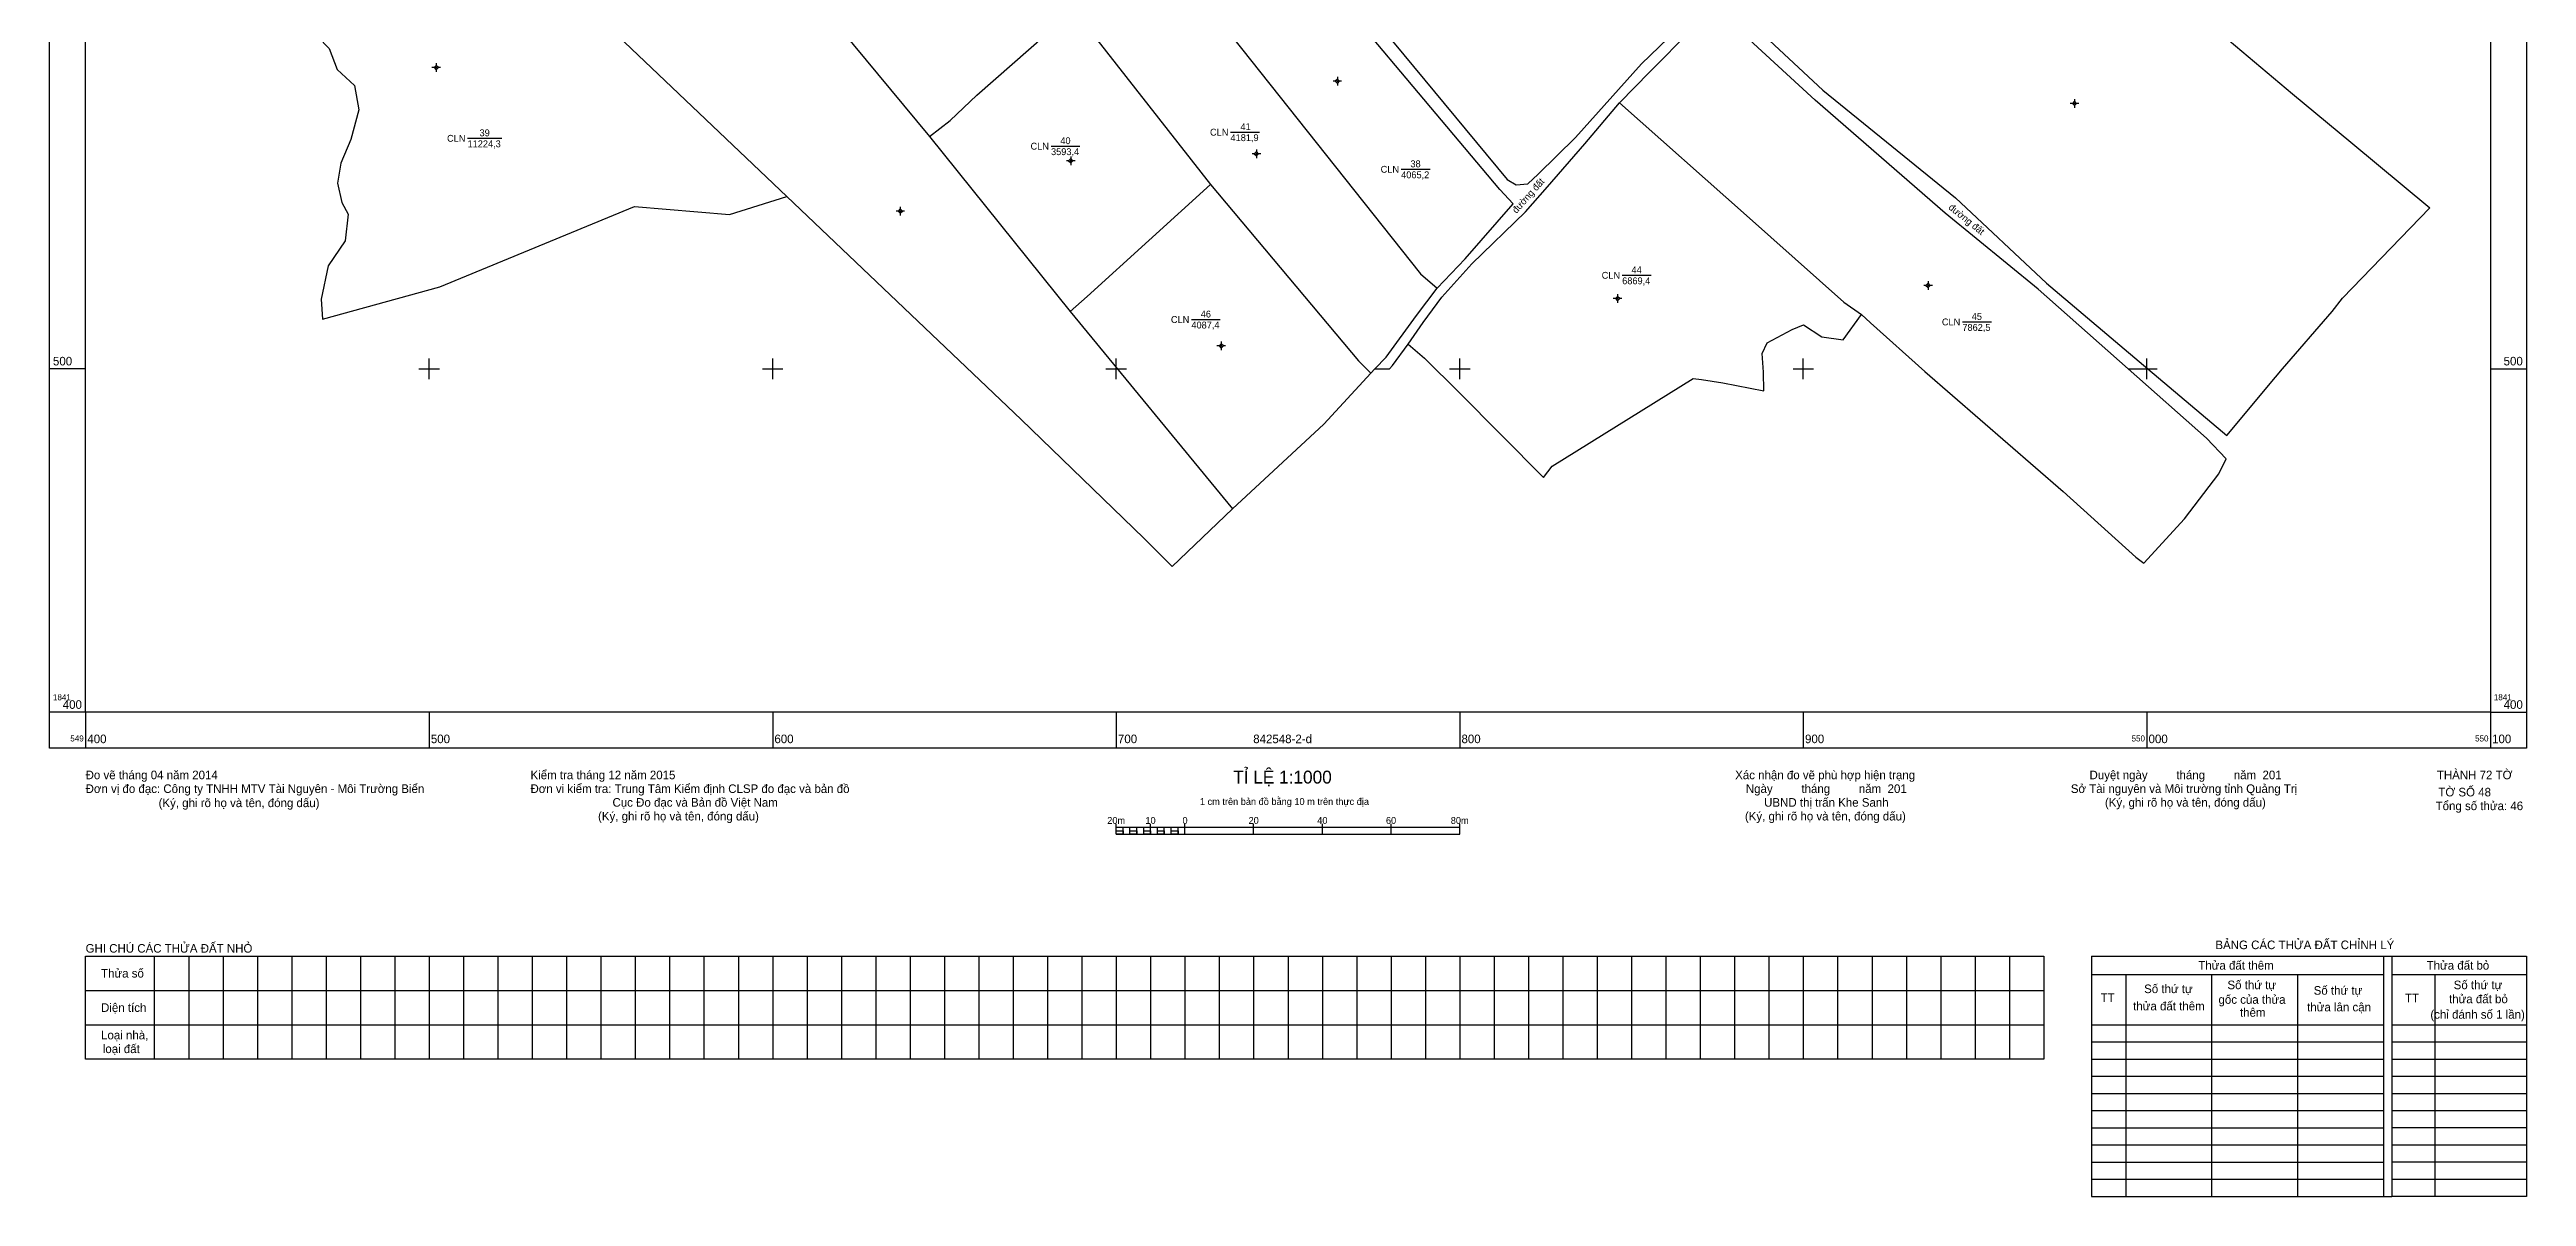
# Model space of a CAD drawing. Extents: x 549390 to 550118, y 1841259 to 1842146.
# Drawn here: x 549390 to 550110, y 1841259 to 1841593 of the extents above; entities that cross this region are included whole.
import ezdxf

# ---------------------------------------------------------------- set-up
doc = ezdxf.new("R2010")
doc.units = 0
for name, color, linetype in [('Level 10', 7, 'Continuous'), ('Level 11', 7, 'Continuous'), ('Level 13', 7, 'Continuous'), ('Level 15', 7, 'Continuous'), ('Level 2', 7, 'Continuous'), ('Level 23', 7, 'Continuous'), ('Level 24', 7, 'Continuous'), ('Level 28', 7, 'Continuous'), ('Level 31', 7, 'Continuous'), ('Level 4', 7, 'Continuous'), ('Level 63', 7, 'Continuous')]:
    doc.layers.add(name, color=color, linetype=linetype)

msp = doc.modelspace()

# ---------------------------------------------------------------- linework, layer by layer
at = {"layer": 'Level 10'}
for p, q in [((549602.95, 1841619.21), (549645.67, 1841567.62)), ((549548.98, 1841602.65), (549604.11, 1841550.15)), ((549687.63, 1841604.46), (549727.4, 1841553.68)), ((549645.67, 1841567.62), (549686.56, 1841516.67)), ((549686.56, 1841516.67), (549733.84, 1841459.28))]:
    msp.add_line(p, q, dxfattribs=at)
for points in [[(549982.6, 1841632.04), (550004.57, 1841612.45), (550023.96, 1841595.66), (550042.42, 1841580.07), (550059.42, 1841565.98), (550082.36, 1841546.93)], [(549711.74, 1841624.55), (549788.6, 1841527.66), (549793.41, 1841523.54)], [(549645.67, 1841567.62), (549651.65, 1841572.36), (549659.4, 1841579.66), (549684.75, 1841601.89), (549687.63, 1841604.46)], [(549846.49, 1841577.46), (549883.45, 1841544.67), (549911.83, 1841519.42), (549916.9, 1841515.8)], [(549468.99, 1841514.44), (549503.11, 1841523.86), (549559.79, 1841547.24), (549587.41, 1841544.96), (549604.11, 1841550.15)], [(549604.11, 1841550.15), (549672.28, 1841485.23), (549708.06, 1841450.68), (549716.3, 1841442.44)], [(549686.56, 1841516.67), (549691.55, 1841521.06), (549727.4, 1841553.68)], [(549727.4, 1841553.68), (549770.54, 1841502.38), (549774.09, 1841498.74)], [(549784.95, 1841507.18), (549789.76, 1841503.13), (549799.87, 1841493.15), (549824.33, 1841468.36), (549826.85, 1841471.7), (549867.9, 1841497.21), (549870.37, 1841496.92), (549876.62, 1841495.92), (549888.49, 1841493.56), (549888.42, 1841499.02), (549888, 1841504.52), (549889.46, 1841507.54), (549896.79, 1841511.51), (549900.09, 1841512.8), (549905.42, 1841509.33), (549911.61, 1841508.5), (549916.9, 1841515.8)], [(549916.9, 1841515.8), (549919.53, 1841513.36), (549935.37, 1841499.26), (549975.67, 1841464.32), (549996.83, 1841445.18), (549999.09, 1841443.39)]]:
    msp.add_lwpolyline(points, dxfattribs=at)
at = {"layer": 'Level 11'}
for p, q in [((549501.44, 1841587.73), (549500.81, 1841587.73)), ((549502.06, 1841588.36), (549501.44, 1841587.73)), ((549501.44, 1841587.73), (549502.06, 1841587.11)), ((549502.06, 1841588.98), (549502.06, 1841588.36)), ((549502.69, 1841587.73), (549502.06, 1841588.36)), ((549502.06, 1841587.11), (549502.69, 1841587.73)), ((549502.06, 1841587.11), (549502.06, 1841586.48)), ((549503.31, 1841587.73), (549502.69, 1841587.73)), ((549763.74, 1841583.74), (549763.12, 1841583.74)), ((549764.37, 1841584.37), (549763.74, 1841583.74)), ((549763.74, 1841583.74), (549764.37, 1841583.12)), ((549764.37, 1841584.99), (549764.37, 1841584.37)), ((549764.99, 1841583.74), (549764.37, 1841584.37)), ((549764.37, 1841583.12), (549764.99, 1841583.74)), ((549764.37, 1841583.12), (549764.37, 1841582.49)), ((549765.62, 1841583.74), (549764.99, 1841583.74)), ((549978.94, 1841578.54), (549978.94, 1841577.91)), ((549978.31, 1841577.29), (549977.69, 1841577.29)), ((549978.94, 1841577.91), (549978.31, 1841577.29)), ((549978.31, 1841577.29), (549978.94, 1841576.66)), ((549979.56, 1841577.29), (549978.94, 1841577.91)), ((549978.94, 1841576.66), (549979.56, 1841577.29)), ((549978.94, 1841576.66), (549978.94, 1841576.04)), ((549980.19, 1841577.29), (549979.56, 1841577.29)), ((549740.8, 1841563.9), (549740.8, 1841563.27)), ((549686.14, 1841560.58), (549685.52, 1841560.58)), ((549686.77, 1841561.21), (549686.14, 1841560.58)), ((549686.14, 1841560.58), (549686.77, 1841559.96)), ((549686.77, 1841561.83), (549686.77, 1841561.21)), ((549687.39, 1841560.58), (549686.77, 1841561.21)), ((549686.77, 1841559.96), (549687.39, 1841560.58)), ((549686.77, 1841559.96), (549686.77, 1841559.33)), ((549688.02, 1841560.58), (549687.39, 1841560.58)), ((549740.18, 1841562.65), (549739.55, 1841562.65)), ((549740.8, 1841563.27), (549740.18, 1841562.65)), ((549740.18, 1841562.65), (549740.8, 1841562.02)), ((549741.43, 1841562.65), (549740.8, 1841563.27)), ((549740.8, 1841562.02), (549741.43, 1841562.65)), ((549740.8, 1841562.02), (549740.8, 1841561.4)), ((549742.05, 1841562.65), (549741.43, 1841562.65)), ((549636.52, 1841545.95), (549635.9, 1841545.95)), ((549637.15, 1841546.57), (549636.52, 1841545.95)), ((549636.52, 1841545.95), (549637.15, 1841545.32)), ((549637.15, 1841547.2), (549637.15, 1841546.57)), ((549637.77, 1841545.95), (549637.15, 1841546.57)), ((549637.15, 1841545.32), (549637.77, 1841545.95)), ((549637.15, 1841545.32), (549637.15, 1841544.7)), ((549638.4, 1841545.95), (549637.77, 1841545.95)), ((549845.93, 1841521.1), (549845.31, 1841520.48)), ((549845.93, 1841521.73), (549845.93, 1841521.1)), ((549846.56, 1841520.48), (549845.93, 1841521.1)), ((549935.7, 1841524.29), (549935.08, 1841524.29)), ((549936.33, 1841524.92), (549935.7, 1841524.29)), ((549935.7, 1841524.29), (549936.33, 1841523.67)), ((549936.33, 1841525.54), (549936.33, 1841524.92)), ((549936.95, 1841524.29), (549936.33, 1841524.92)), ((549936.33, 1841523.67), (549936.95, 1841524.29)), ((549936.33, 1841523.67), (549936.33, 1841523.04)), ((549937.58, 1841524.29), (549936.95, 1841524.29)), ((549845.31, 1841520.48), (549844.68, 1841520.48)), ((549845.31, 1841520.48), (549845.93, 1841519.85)), ((549845.93, 1841519.85), (549846.56, 1841520.48)), ((549845.93, 1841519.85), (549845.93, 1841519.23)), ((549847.18, 1841520.48), (549846.56, 1841520.48)), ((549729.94, 1841506.67), (549729.32, 1841506.67)), ((549730.57, 1841507.29), (549729.94, 1841506.67)), ((549729.94, 1841506.67), (549730.57, 1841506.04)), ((549730.57, 1841507.92), (549730.57, 1841507.29)), ((549731.19, 1841506.67), (549730.57, 1841507.29)), ((549730.57, 1841506.04), (549731.19, 1841506.67)), ((549731.82, 1841506.67), (549731.19, 1841506.67)), ((549730.57, 1841506.04), (549730.57, 1841505.42))]:
    msp.add_line(p, q, dxfattribs=at)
for centre in [(549502.06, 1841587.73), (549764.37, 1841583.74), (549978.94, 1841577.29), (549686.77, 1841560.58), (549740.8, 1841562.65), (549637.15, 1841545.95), (549845.93, 1841520.48), (549936.33, 1841524.29), (549730.57, 1841506.67)]:
    msp.add_circle(centre, 0.15, dxfattribs=at)
at = {"layer": 'Level 13'}
for p, q in [((549511.17, 1841567.13), (549521.15, 1841567.13)), ((549681.02, 1841564.84), (549689.44, 1841564.84)), ((549733.26, 1841568.92), (549741.69, 1841568.92)), ((549782.94, 1841558.11), (549791.34, 1841558.11)), ((549847.27, 1841527.24), (549855.69, 1841527.24)), ((549721.88, 1841514.36), (549730.3, 1841514.36)), ((549946.3, 1841513.66), (549954.74, 1841513.66))]:
    msp.add_line(p, q, dxfattribs=at)
at = {"layer": 'Level 23'}
for p, q in [((549716.3, 1841442.44), (549733.84, 1841459.28)), ((549983.84, 1841329), (550110.5, 1841329)), ((549983.84, 1841329), (549983.84, 1841259)), ((550068.84, 1841329), (550068.84, 1841259)), ((550071.34, 1841329), (550071.34, 1841259)), ((550110.5, 1841329), (550110.5, 1841259)), ((549983.84, 1841323.63), (550068.84, 1841323.63)), ((549993.84, 1841323.63), (549993.84, 1841259)), ((550018.84, 1841323.63), (550018.84, 1841259)), ((550043.84, 1841323.63), (550043.84, 1841259)), ((550071.34, 1841323.63), (550110.5, 1841323.63)), ((550083.84, 1841323.63), (550083.84, 1841259)), ((549983.84, 1841309), (550068.84, 1841309)), ((550071.34, 1841309), (550110.5, 1841309)), ((549983.84, 1841304), (550068.84, 1841304)), ((549983.84, 1841299), (550068.84, 1841299)), ((550071.34, 1841304), (550110.5, 1841304)), ((550071.34, 1841299), (550110.5, 1841299)), ((549983.84, 1841294), (550068.84, 1841294)), ((550071.34, 1841294), (550110.5, 1841294)), ((549983.84, 1841289), (550068.84, 1841289)), ((549983.84, 1841284), (550068.84, 1841284)), ((550071.34, 1841289), (550110.5, 1841289)), ((550071.34, 1841284), (550110.5, 1841284)), ((549983.84, 1841279), (550068.84, 1841279)), ((550110.5, 1841279), (550071.34, 1841279)), ((549983.84, 1841274), (550068.84, 1841274)), ((549983.84, 1841269), (550068.84, 1841269)), ((550071.34, 1841274), (550110.5, 1841274)), ((550110.5, 1841269), (550071.34, 1841269)), ((549983.84, 1841264), (550068.84, 1841264)), ((550071.34, 1841264), (550110.5, 1841264)), ((549983.84, 1841259), (550068.84, 1841259)), ((550068.84, 1841259), (550071.34, 1841259)), ((550110.5, 1841259), (550071.34, 1841259))]:
    msp.add_line(p, q, dxfattribs=at)
for points in [[(549932.38, 1841675.97), (549921.06, 1841660.77), (549909.08, 1841644.9), (549893.97, 1841625.63), (549880.29, 1841606.79), (549883.07, 1841602.26), (549905.64, 1841581.12), (549944.28, 1841549.76), (549970.79, 1841524.95), (550000.32, 1841500), (550022.02, 1841481.67), (550023.25, 1841480.57), (550037.41, 1841497.62), (550039.48, 1841500), (550053.98, 1841516.66), (550056.97, 1841520.6), (550082.36, 1841546.93)], [(549793.41, 1841523.54), (549801.58, 1841532.05), (549815.51, 1841548.1), (549811.68, 1841552.23), (549747.36, 1841628.81), (549736.87, 1841644.21)], [(549750.33, 1841631.86), (549813.78, 1841555.14), (549816.45, 1841553.58), (549819.78, 1841553.89), (549822.85, 1841556.65), (549833.72, 1841567.36), (549852.9, 1841588.85), (549865.89, 1841601.34), (549872.94, 1841606.12), (549876.69, 1841610.23)], [(549999.09, 1841443.39), (550010.98, 1841456.32), (550020.99, 1841469.48), (550023.07, 1841473.82), (550017.38, 1841479.78), (549994.54, 1841500), (549968.36, 1841523.18), (549941.26, 1841545.37), (549903.43, 1841578.24), (549880.78, 1841599.14), (549875.19, 1841603.64), (549867.49, 1841598.71), (549855.33, 1841586.48), (549846.49, 1841577.46)], [(549784.95, 1841507.18), (549789.33, 1841513.52), (549794.82, 1841520.87), (549803.54, 1841530.59), (549819.16, 1841545.68), (549825.49, 1841553.02), (549836.39, 1841565.49), (549846.49, 1841577.46)], [(549774.09, 1841498.74), (549775.31, 1841500), (549778.56, 1841503.36), (549787.37, 1841515.58), (549793.41, 1841523.54)], [(549779.58, 1841500), (549780.39, 1841500.99), (549784.95, 1841507.18)], [(549733.84, 1841459.28), (549760.41, 1841483.89), (549774.09, 1841498.74)], [(549700, 1841364.5), (549700, 1841367.5)], [(549700, 1841366.5), (549800, 1841366.5)], [(549700, 1841364.5), (549800, 1841364.5)], [(549702, 1841364.5), (549702, 1841366.5)], [(549704, 1841364.5), (549704, 1841366.5)], [(549706, 1841364.5), (549706, 1841366.5)], [(549708, 1841364.5), (549708, 1841366.5)], [(549710, 1841364.5), (549710, 1841367.5)], [(549710, 1841364.5), (549710, 1841366.5)], [(549712, 1841364.5), (549712, 1841366.5)], [(549714, 1841364.5), (549714, 1841366.5)], [(549716, 1841364.5), (549716, 1841366.5)], [(549718, 1841364.5), (549718, 1841366.5)], [(549720, 1841364.5), (549720, 1841367.5)], [(549740, 1841364.5), (549740, 1841367.5)], [(549760, 1841364.5), (549760, 1841367.5)], [(549780, 1841364.5), (549780, 1841367.5)], [(549800, 1841364.5), (549800, 1841367.5)], [(549970, 1841299), (549400, 1841299), (549400, 1841329), (549970, 1841329)], [(549420, 1841329), (549420, 1841299)], [(549430, 1841329), (549430, 1841299)], [(549440, 1841329), (549440, 1841299)], [(549450, 1841329), (549450, 1841299)], [(549460, 1841329), (549460, 1841299)], [(549470, 1841329), (549470, 1841299)], [(549480, 1841329), (549480, 1841299)], [(549490, 1841329), (549490, 1841299)], [(549500, 1841329), (549500, 1841299)], [(549510, 1841329), (549510, 1841299)], [(549520, 1841329), (549520, 1841299)], [(549530, 1841329), (549530, 1841299)], [(549540, 1841329), (549540, 1841299)], [(549550, 1841329), (549550, 1841299)], [(549560, 1841329), (549560, 1841299)], [(549570, 1841329), (549570, 1841299)], [(549580, 1841329), (549580, 1841299)], [(549590, 1841329), (549590, 1841299)], [(549600, 1841329), (549600, 1841299)], [(549610, 1841329), (549610, 1841299)], [(549620, 1841329), (549620, 1841299)], [(549630, 1841329), (549630, 1841299)], [(549640, 1841329), (549640, 1841299)], [(549650, 1841329), (549650, 1841299)], [(549660, 1841329), (549660, 1841299)], [(549670, 1841329), (549670, 1841299)], [(549680, 1841329), (549680, 1841299)], [(549690, 1841329), (549690, 1841299)], [(549700, 1841329), (549700, 1841299)], [(549710, 1841329), (549710, 1841299)], [(549720, 1841329), (549720, 1841299)], [(549730, 1841329), (549730, 1841299)], [(549740, 1841329), (549740, 1841299)], [(549750, 1841329), (549750, 1841299)], [(549760, 1841329), (549760, 1841299)], [(549770, 1841329), (549770, 1841299)], [(549780, 1841329), (549780, 1841299)], [(549790, 1841329), (549790, 1841299)], [(549800, 1841329), (549800, 1841299)], [(549810, 1841329), (549810, 1841299)], [(549820, 1841329), (549820, 1841299)], [(549830, 1841329), (549830, 1841299)], [(549840, 1841329), (549840, 1841299)], [(549850, 1841329), (549850, 1841299)], [(549860, 1841329), (549860, 1841299)], [(549870, 1841329), (549870, 1841299)], [(549880, 1841329), (549880, 1841299)], [(549890, 1841329), (549890, 1841299)], [(549900, 1841329), (549900, 1841299)], [(549910, 1841329), (549910, 1841299)], [(549920, 1841329), (549920, 1841299)], [(549930, 1841329), (549930, 1841299)], [(549940, 1841329), (549940, 1841299)], [(549950, 1841329), (549950, 1841299)], [(549960, 1841329), (549960, 1841299)], [(549970, 1841329), (549970, 1841299)], [(549400, 1841319), (549970, 1841319)], [(549400, 1841309), (549970, 1841309)]]:
    msp.add_lwpolyline(points, dxfattribs=at)
for points in [[(549700, 1841364.5), (549700, 1841365.5), (549702, 1841365.5), (549702, 1841364.5)], [(549704, 1841364.5), (549704, 1841365.5), (549706, 1841365.5), (549706, 1841364.5)], [(549708, 1841364.5), (549708, 1841365.5), (549710, 1841365.5), (549710, 1841364.5)], [(549712, 1841364.5), (549712, 1841365.5), (549714, 1841365.5), (549714, 1841364.5)], [(549716, 1841364.5), (549716, 1841365.5), (549718, 1841365.5), (549718, 1841364.5)]]:
    msp.add_lwpolyline(points, close=True, dxfattribs=at)
at = {"layer": 'Level 24'}
for p, q in [((549775.31, 1841500), (549779.58, 1841500)), ((549994.54, 1841500), (550000, 1841500)), ((550000, 1841500), (550000.32, 1841500))]:
    msp.add_line(p, q, dxfattribs=at)
at = {"layer": 'Level 31'}
msp.add_lwpolyline([(549418.84, 1841651.59), (549426.36, 1841639.13), (549429.3, 1841637.55), (549430.66, 1841632.86), (549429.89, 1841625.23), (549426.62, 1841619.16), (549426.34, 1841615.87), (549430.83, 1841612.14), (549437.83, 1841610.52), (549457.66, 1841606.49), (549464.33, 1841600.08), (549470.92, 1841593.26), (549473.23, 1841587.13), (549478.23, 1841582.52), (549479.55, 1841575.46), (549477.19, 1841566.77), (549474.29, 1841559.88), (549473.33, 1841554.11), (549474.55, 1841548.42), (549476.42, 1841545), (549475.53, 1841537.3), (549470.6, 1841529.98), (549468.53, 1841520.3), (549468.99, 1841514.44)], dxfattribs=at)
at = {"layer": 'Level 63'}
for points in [[(549389.5, 1842110.5), (550110.5, 1842110.5), (550110.5, 1841389.5), (549389.5, 1841389.5)], [(549400, 1842100), (550100, 1842100), (550100, 1841400), (549400, 1841400)]]:
    msp.add_lwpolyline(points, close=True, dxfattribs=at)
for points in [[(549400, 1841500), (549389.5, 1841500)], [(549497, 1841500), (549503, 1841500)], [(549500, 1841497), (549500, 1841503)], [(549597, 1841500), (549603, 1841500)], [(549600, 1841497), (549600, 1841503)], [(549697, 1841500), (549703, 1841500)], [(549700, 1841497), (549700, 1841503)], [(549797, 1841500), (549803, 1841500)], [(549800, 1841497), (549800, 1841503)], [(549897, 1841500), (549903, 1841500)], [(549900, 1841497), (549900, 1841503)], [(549997, 1841500), (550003, 1841500)], [(550000, 1841497), (550000, 1841503)], [(550100, 1841500), (550110.5, 1841500)], [(549400, 1841400), (549389.5, 1841400)], [(549400, 1841400), (549400, 1841389.5)], [(549500, 1841400), (549500, 1841389.5)], [(549600, 1841400), (549600, 1841389.5)], [(549700, 1841400), (549700, 1841389.5)], [(549800, 1841400), (549800, 1841389.5)], [(549900, 1841400), (549900, 1841389.5)], [(550000, 1841400), (550000, 1841389.5)], [(550100, 1841400), (550100, 1841389.5)], [(550100, 1841400), (550110.5, 1841400)]]:
    msp.add_lwpolyline(points, dxfattribs=at)

# ---------------------------------------------------------------- texts
at = {"layer": 'Level 13'}
for s, p in [('41', (549736.18, 1841569.52)), ('40', (549683.74, 1841565.44)), ('38', (549785.64, 1841558.71)), ('46', (549724.6, 1841514.96)), ('45', (549949.02, 1841514.26))]:
    msp.add_text(s, height=2, dxfattribs=at).set_placement(p)
for s, p in [('39', (549514.67, 1841567.73)), ('44', (549850, 1841527.84))]:
    msp.add_text(s, height=2, rotation=360, dxfattribs=at).set_placement(p)
at = {"layer": 'Level 15'}
for s, p in [('Hồ Ngọc Hinh', (549501.64, 1841587.74)), ('Lê Thị Hanh', (549501.7, 1841587.38)), ('Khối 1', (549501.87, 1841587.62)), ('Khối 1', (549501.87, 1841587.5)), ('CLN', (549501.92, 1841587.86)), ('39', (549501.99, 1841587.98)), ('Nguyễn Thị Hải Yến', (549763.76, 1841583.39)), ('Võ Minh Triều', (549763.93, 1841583.75)), ('Khối 1', (549764.17, 1841583.63)), ('Khối 1', (549764.17, 1841583.51)), ('CLN', (549764.22, 1841583.87)), ('38', (549764.29, 1841583.99)), ('Cty cổ phần nông sản Tân Lâm', (549978.01, 1841577.29)), ('Khối 1', (549978.74, 1841577.17)), ('Khối 1', (549978.74, 1841577.05)), ('CLN', (549978.79, 1841577.41)), ('42', (549978.87, 1841577.53)), ('Trần Thị Tuyết', (549686.32, 1841560.23)), ('Trần Văn Lưu', (549686.34, 1841560.59)), ('Khối 1', (549686.57, 1841560.47)), ('Khối 1', (549686.57, 1841560.35)), ('CLN', (549686.62, 1841560.71)), ('40', (549686.69, 1841560.83)), ('Hồ Thị Hường', (549740.37, 1841562.29)), ('Lý Thánh Tâm', (549740.38, 1841562.65)), ('Khối 1', (549740.61, 1841562.53)), ('Khối 1', (549740.61, 1841562.41)), ('CLN', (549740.66, 1841562.77)), ('41', (549740.74, 1841562.89)), ('Khối 1', (549636.95, 1841545.83)), ('Khối 1', (549636.95, 1841545.71)), ('Hoan', (549636.98, 1841545.95)), ('CLN', (549637, 1841546.07)), ('Huệ', (549637.02, 1841545.59)), ('43', (549637.07, 1841546.19)), ('CLN', (549845.79, 1841520.6)), ('Chu', (549845.81, 1841520.48)), ('44', (549845.86, 1841520.72)), ('Nguyễn Thị Huệ', (549935.84, 1841524.3)), ('Khối 1', (549936.13, 1841524.18)), ('Khối 1', (549936.13, 1841524.06)), ('CLN', (549936.18, 1841524.42)), ('45', (549936.25, 1841524.54)), ('Khối 1', (549845.74, 1841520.36)), ('Khối 1', (549845.74, 1841520.24)), ('Hồng', (549845.77, 1841520.12)), ('Trần Thị Thuỷ', (549730.14, 1841506.31)), ('Đặng Đại Tự', (549730.16, 1841506.67)), ('Khối 1', (549730.37, 1841506.55)), ('Khối 1', (549730.37, 1841506.43)), ('CLN', (549730.42, 1841506.79)), ('46', (549730.49, 1841506.91))]:
    msp.add_text(s, height=0.1, dxfattribs=at).set_placement(p)
at = {"layer": 'Level 2'}
for p in [(549505.21, 1841566.13), (549841.31, 1841526.24)]:
    msp.add_text('CLN', height=2, rotation=360, dxfattribs=at).set_placement(p)
for p in [(549675.06, 1841563.84), (549727.3, 1841567.92), (549776.97, 1841557.11), (549715.92, 1841513.36), (549940.34, 1841512.66)]:
    msp.add_text('CLN', height=2, dxfattribs=at).set_placement(p)
at = {"layer": 'Level 23'}
for s, height, p in [('TỈ LỆ 1:1000', 3.75, (549734.03, 1841379.25)), ('Đo vẽ tháng 04 năm 2014', 2.5, (549400, 1841380.5)), ('Đơn vị đo đạc: Công ty TNHH MTV Tài Nguyên - Môi Trường Biển', 2.5, (549400, 1841376.5)), ('Đơn vi kiểm tra: Trung Tâm Kiểm định CLSP đo đạc và bản đồ', 2.5, (549529.5, 1841376.5)), ('Kiểm tra tháng 12 năm 2015', 2.5, (549529.5, 1841380.5)), ('Xác nhận đo vẽ phù hợp hiện trạng', 2.5, (549880.17, 1841380.5)), ('Ngày         tháng         năm  201', 2.5, (549883.28, 1841376.5)), ('Sở Tài nguyên và Môi trường tỉnh Quảng Trị', 2.5, (549977.88, 1841376.5)), ('Duyệt ngày         tháng         năm  201', 2.5, (549983.31, 1841380.5)), ('(Ký, ghi rõ họ và tên, đóng dấu)', 2.5, (549421.25, 1841372.38)), ('(Ký, ghi rõ họ và tên, đóng dấu)', 2.5, (549549.16, 1841368.5)), ('Cục Đo đạc và Bản đồ Việt Nam', 2.5, (549553.37, 1841372.5)), ('20m', 2, (549697.38, 1841367.5)), ('10', 2, (549708.51, 1841367.5)), ('0', 2, (549719.29, 1841367.5)), ('1 cm trên bản đồ bằng 10 m trên thực địa', 2, (549724.36, 1841373)), ('20', 2, (549738.51, 1841367.5)), ('40', 2, (549758.51, 1841367.5)), ('60', 2, (549778.51, 1841367.5)), ('80m', 2, (549797.38, 1841367.5)), ('(Ký, ghi rõ họ và tên, đóng dấu)', 2.5, (549883.01, 1841368.5)), ('UBND thị trấn Khe Sanh', 2.5, (549888.6, 1841372.5)), ('(Ký, ghi rõ họ và tên, đóng dấu)', 2.5, (549987.8, 1841372.5)), ('GHI CHÚ CÁC THỬA ĐẤT NHỎ', 2.5, (549400, 1841330)), ('BẢNG CÁC THỬA ĐẤT CHỈNH LÝ', 2.5, (550019.95, 1841331.02)), ('Thửa đất thêm', 2.5, (550014.98, 1841325.06)), ('Thửa đất bỏ', 2.5, (550081.44, 1841325.06)), ('Thửa số', 2.5, (549404.5, 1841322.75)), ('Số thứ tự', 2.5, (549999.21, 1841318.22)), ('Số thứ tự', 2.5, (550023.47, 1841319.36)), ('Số thứ tự', 2.5, (550048.56, 1841317.76)), ('Số thứ tự', 2.5, (550089.32, 1841319.36)), ('Diện tích', 2.5, (549404.5, 1841312.75)), ('TT', 2.5, (549986.54, 1841315.64)), ('thửa đất thêm', 2.5, (549996.01, 1841313.2)), ('gốc của thửa', 2.5, (550020.86, 1841315.11)), ('thêm', 2.5, (550027.11, 1841311.34)), ('thửa lân cận', 2.5, (550046.66, 1841312.9)), ('TT', 2.5, (550075.14, 1841315.52)), ('(chỉ đánh số 1 lần)', 2.5, (550082.53, 1841310.77)), ('thửa đất bỏ', 2.5, (550087.96, 1841315.28)), ('Loại nhà,', 2.5, (549404.5, 1841304.75)), ('loại đất', 2.5, (549405, 1841300.75))]:
    msp.add_text(s, height=height, dxfattribs=at).set_placement(p)
at = {"layer": 'Level 28'}
for rotation, p in [(48.32959, (549816.51, 1841545.11)), (321.05116, (549942.07, 1841546.7))]:
    msp.add_text('đường đất', height=2, rotation=rotation, dxfattribs=at).set_placement(p)
at = {"layer": 'Level 4'}
for s, p in [('11224,3', (549511.18, 1841564.53)), ('6869,4', (549847.28, 1841524.64))]:
    msp.add_text(s, height=2, rotation=360, dxfattribs=at).set_placement(p)
for s, p in [('3593,4', (549681.02, 1841562.24)), ('4181,9', (549733.27, 1841566.32)), ('4065,2', (549782.94, 1841555.51)), ('4087,4', (549721.88, 1841511.76)), ('7862,5', (549946.3, 1841511.06))]:
    msp.add_text(s, height=2, dxfattribs=at).set_placement(p)
at = {"layer": 'Level 63'}
for s, height, p in [('500', 2.5, (549390.5, 1841501)), ('500', 2.5, (550103.85, 1841501)), ('1841', 1.75, (549390.5, 1841403.5)), ('1841', 1.75, (550101, 1841403.5)), ('400', 2.5, (549393.35, 1841401)), ('400', 2.5, (550103.85, 1841401)), ('549', 1.75, (549395.54, 1841391.5)), ('400', 2.5, (549400.5, 1841391)), ('500', 2.5, (549500.5, 1841391)), ('600', 2.5, (549600.5, 1841391)), ('700', 2.5, (549700.5, 1841391)), ('842548-2-d', 2.5, (549739.88, 1841391)), ('800', 2.5, (549800.5, 1841391)), ('900', 2.5, (549900.5, 1841391)), ('550', 1.75, (549995.55, 1841391.5)), ('000', 2.5, (550000.5, 1841391)), ('550', 1.75, (550095.55, 1841391.5)), ('100', 2.5, (550100.5, 1841391)), ('THÀNH 72 TỜ', 2.5, (550084.42, 1841380.5)), ('TỜ SỐ 48', 2.5, (550084.86, 1841375.5)), ('Tổng số thửa: 46', 2.5, (550084.06, 1841371.5))]:
    msp.add_text(s, height=height, dxfattribs=at).set_placement(p)

doc.saveas('drawing.dxf')
